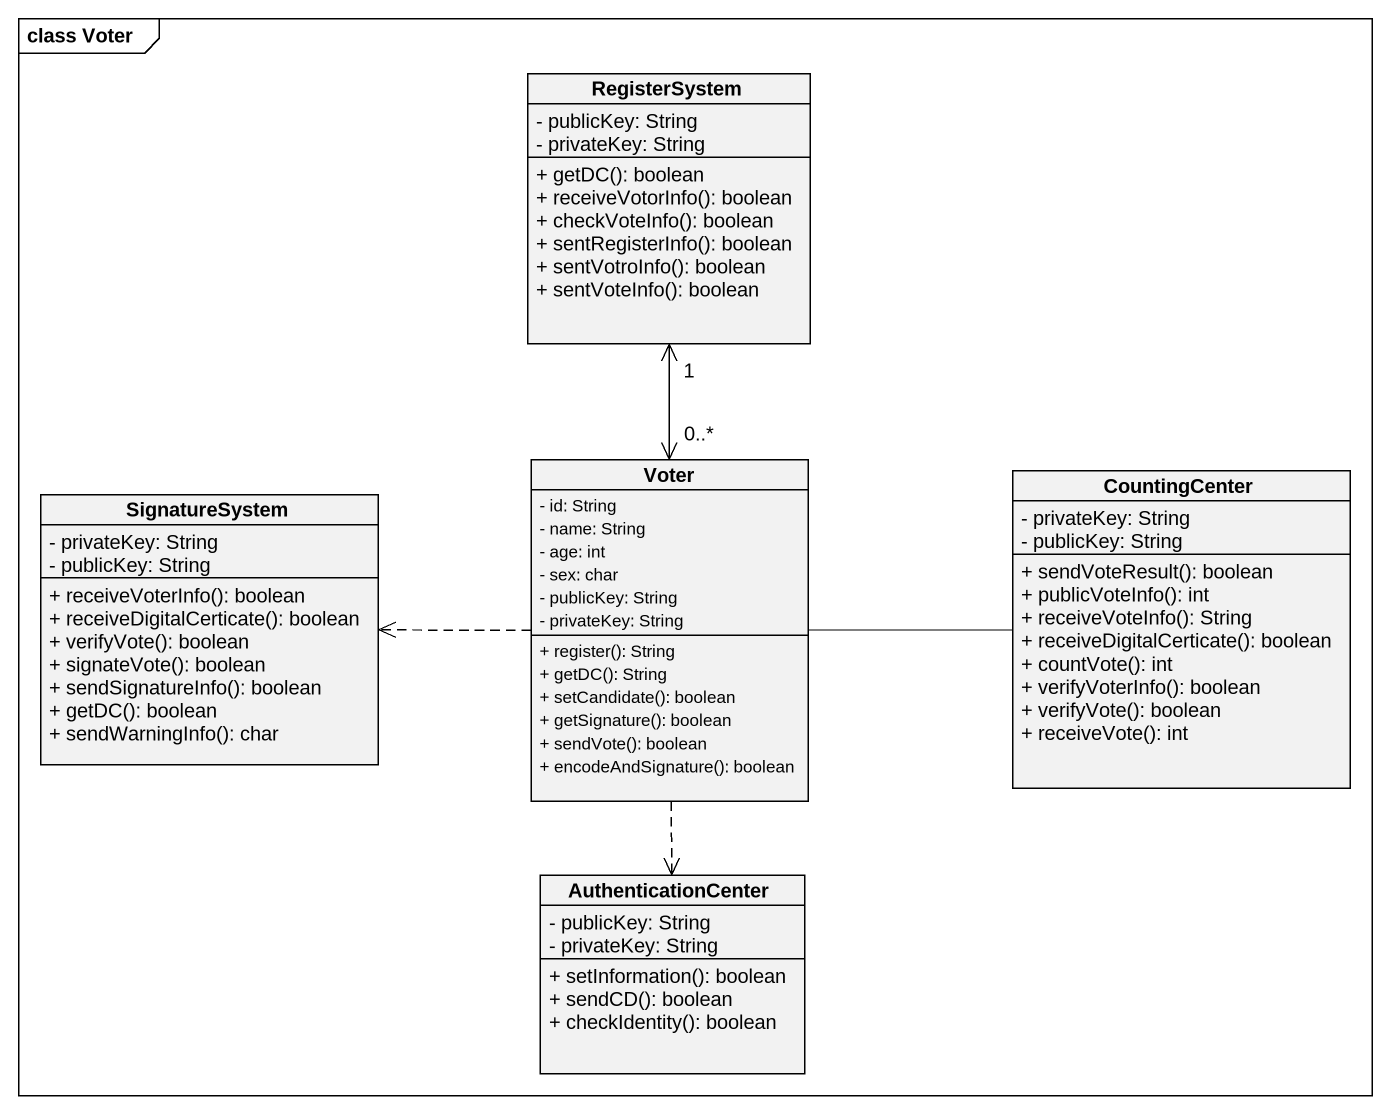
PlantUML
@startuml
mainframe class Voter
hide circle
hide empty members
skinparam classAttributeIconSize 0
class RegisterSystem {
  - publicKey: String
  - privateKey: String
  + getDC(): boolean
  + receiveVotorInfo(): boolean
  + checkVoteInfo(): boolean
  + sentRegisterInfo(): boolean
  + sentVotroInfo(): boolean
  + sentVoteInfo(): boolean
}
class Voter {
  - id: String
  - name: String
  - age: int
  - sex: char
  - publicKey: String
  - privateKey: String
  + register(): String
  + getDC(): String
  + setCandidate(): boolean
  + getSignature(): boolean
  + sendVote(): boolean
  + encodeAndSignature(): boolean
}
class CountingCenter {
  - privateKey: String
  - publicKey: String
  + sendVoteResult(): boolean
  + publicVoteInfo(): int
  + receiveVoteInfo(): String
  + receiveDigitalCerticate(): boolean
  + countVote(): int
  + verifyVoterInfo(): boolean
  + verifyVote(): boolean
  + receiveVote(): int
}
class SignatureSystem {
  - privateKey: String
  - publicKey: String
  + receiveVoterInfo(): boolean
  + receiveDigitalCerticate(): boolean
  + verifyVote(): boolean
  + signateVote(): boolean
  + sendSignatureInfo(): boolean
  + getDC(): boolean
  + sendWarningInfo(): char
}
class AuthenticationCenter {
  - publicKey: String
  - privateKey: String
  + setInformation(): boolean
  + sendCD(): boolean
  + checkIdentity(): boolean
}
Voter "0..*" <-up-> "1" RegisterSystem
Voter .left.> SignatureSystem
Voter ..> AuthenticationCenter
CountingCenter -left- Voter
@enduml
